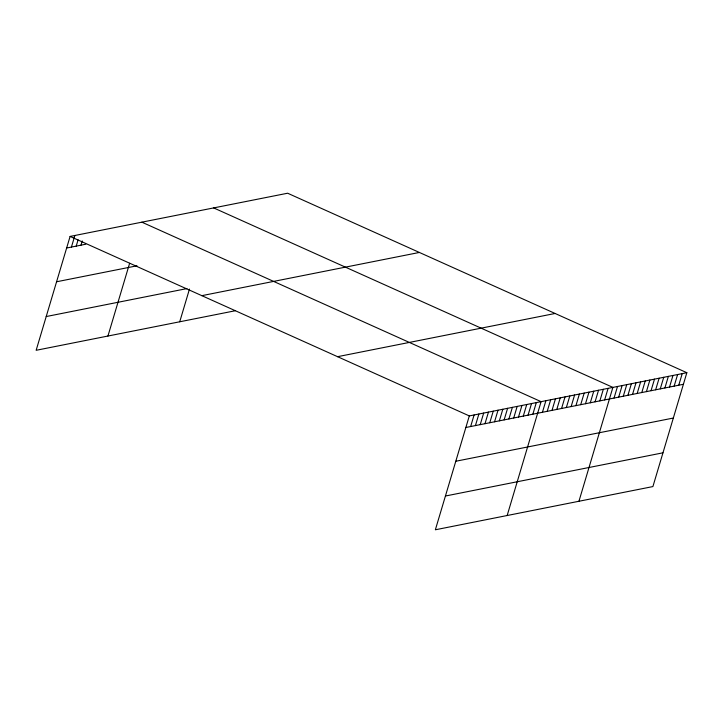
<?xml version="1.0" encoding="UTF-8"?>
<svg xmlns="http://www.w3.org/2000/svg" width="723" height="723" viewBox="0 0 723 723"><rect width="100%" height="100%" fill="white"/><g stroke="black" fill="none" stroke-linecap="round" stroke-linejoin="round"><path stroke-width="1.08" d="M686.85 372.707L469.308 415.915L435.363 529.778L652.905 486.57L686.85 372.707L287.637 193.222L70.095 236.43L36.15 350.294L235.201 310.763M71.423 247.067L74.876 235.481M76.213 246.118L78.093 239.801M81.003 245.169L82.25 240.958M107.935 336.041L129.625 263.289M179.729 321.78L189.471 289.083M470.646 426.543L474.098 414.957M475.427 425.594L478.879 414.008M480.217 424.645L483.669 413.059M484.997 423.696L488.45 412.11M489.787 422.738L493.24 411.161M494.568 421.789L498.02 410.203M499.358 420.84L502.81 409.254M504.139 419.891L507.6 408.305M508.929 418.942L512.381 407.356M513.719 417.984L517.171 406.407M518.499 417.035L521.952 405.458M523.289 416.087L526.742 404.5M528.07 415.138L531.522 403.551M532.86 414.189L536.312 402.603M507.157 515.517L541.093 401.654L141.88 222.178M542.431 412.282L545.883 400.705M547.212 411.333L550.673 399.747M552.001 410.384L555.454 398.798M556.791 409.435L560.244 397.849M561.572 408.486L565.025 396.9M566.362 407.528L569.814 395.951M571.143 406.579L574.595 395.002M575.933 405.63L579.385 394.044M580.714 404.681L584.175 393.095M585.503 403.732L588.956 392.146M590.293 402.783L593.746 391.197M595.074 401.825L598.527 390.248M599.864 400.876L603.316 389.29M604.645 399.927L608.097 388.341M578.942 501.256L612.887 387.392L213.674 207.917M614.053 398.057L617.505 386.471M618.68 397.144L622.132 385.558M623.298 396.222L626.751 384.636M627.925 395.3L631.378 383.723M632.544 394.387L635.996 382.801M637.171 393.466L640.623 381.88M641.789 392.553L645.241 380.967M646.416 391.631L649.869 380.045M651.034 390.709L654.487 379.132M655.662 389.796L659.114 378.21M660.28 388.875L663.732 377.289M664.907 387.962L668.359 376.376M669.525 387.04L672.977 375.454M674.152 386.118L677.605 374.541M678.77 385.205L682.223 373.619M66.643 248.016L85.784 244.211M56.575 281.771L136.981 265.802M46.209 316.547L186.914 288.594M201.834 295.662L419.376 252.454M337.569 356.683L555.11 313.475M465.856 427.492L683.398 384.284M455.797 461.247L673.339 418.039M445.422 496.023L662.964 452.815M70.095 236.43L469.308 415.915"/></g></svg>
